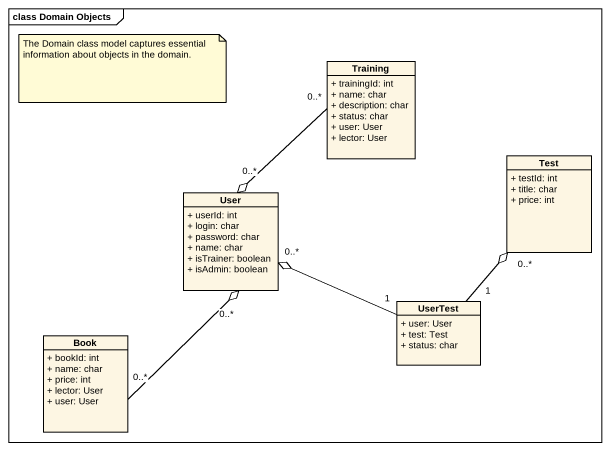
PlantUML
@startuml
mainframe class Domain Objects
hide circle
hide empty members
skinparam classAttributeIconSize 0
class Training {
  + trainingId: int
  + name: char
  + description: char
  + status: char
  + user: User
  + lector: User
}
class User {
  + userId: int
  + login: char
  + password: char
  + name: char
  + isTrainer: boolean
  + isAdmin: boolean
}
class Test {
  + testId: int
  + title: char
  + price: int
}
class UserTest {
  + user: User
  + test: Test
  + status: char
}
class Book {
  + bookId: int
  + name: char
  + price: int
  + lector: User
  + user: User
}
Training "0..*" --o "0..*" User
UserTest "1" -left-o "0..*" User
UserTest "1" -up-o "0..*" Test
Book "0..*" -up-o "0..*" User
note as N1
  The Domain class model captures essential information about objects in the domain.
end note
@enduml
